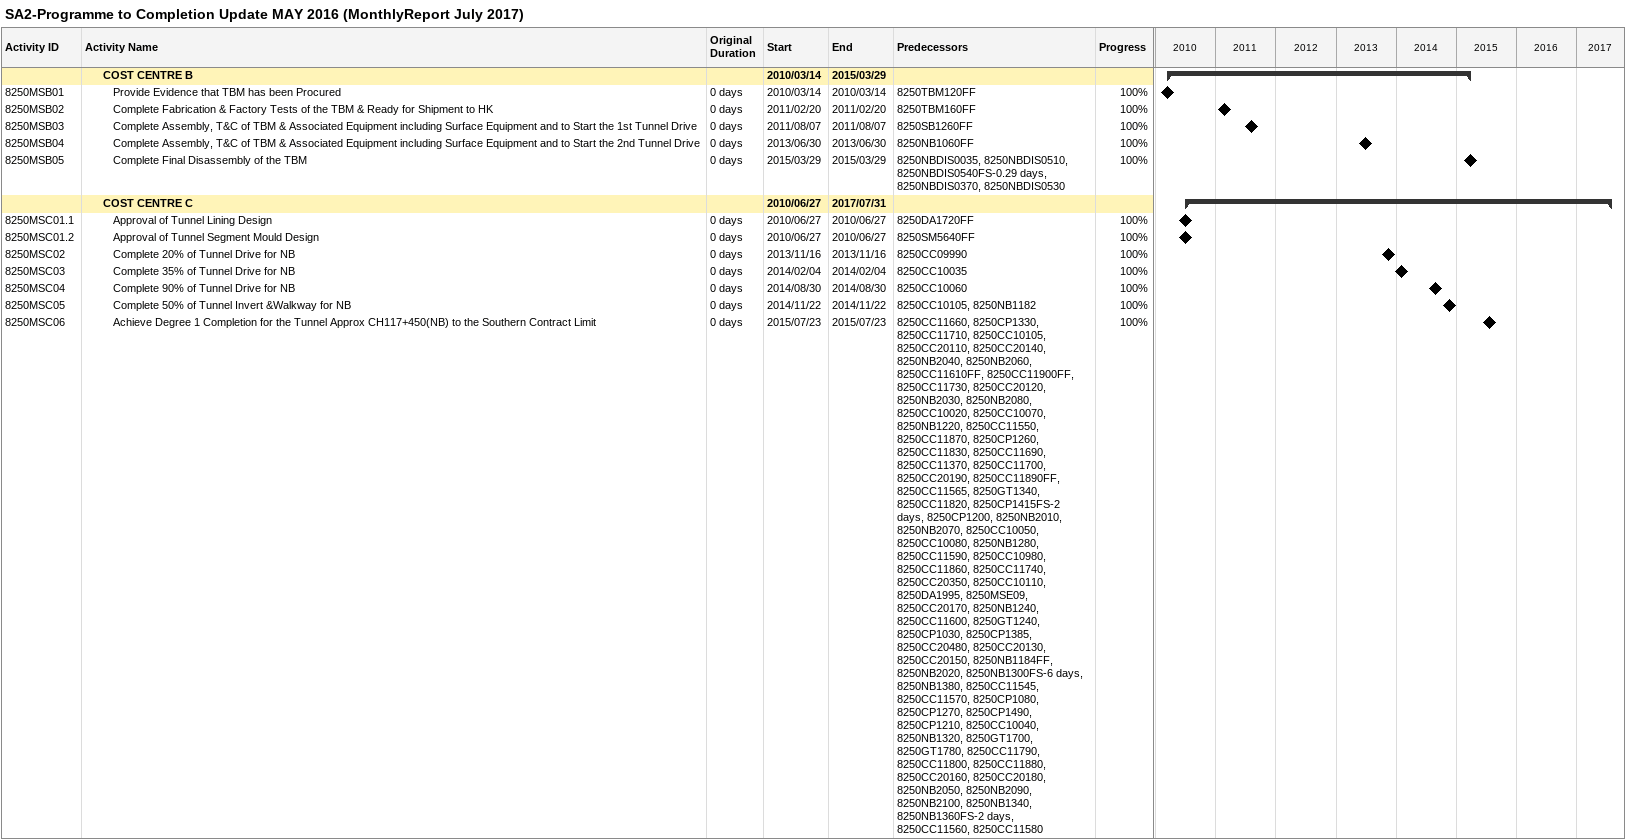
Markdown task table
SA2-Programme to Completion Update MAY 2016 (MonthlyReport July 2017)

| ID | Level | Task | Original duration | Start | Finish | Predecessors | % complete |
|---|---|---|---|---|---|---|---|
|  | 3 | **COST CENTRE B** |  | 2010-03-14 | 2015-03-29 |  |  |
| 8250MSB01 | 4 | Provide Evidence that TBM has been Procured | 0d | 2010-03-14 | 2010-03-14 | 8250TBM120FF | 100 |
| 8250MSB02 | 4 | Complete Fabrication & Factory Tests of the TBM & Ready for Shipment to HK | 0d | 2011-02-20 | 2011-02-20 | 8250TBM160FF | 100 |
| 8250MSB03 | 4 | Complete Assembly, T&C of TBM & Associated Equipment including Surface Equipment and to Start the 1st Tunnel Drive | 0d | 2011-08-07 | 2011-08-07 | 8250SB1260FF | 100 |
| 8250MSB04 | 4 | Complete Assembly, T&C of TBM & Associated Equipment including Surface Equipment and to Start the 2nd Tunnel Drive | 0d | 2013-06-30 | 2013-06-30 | 8250NB1060FF | 100 |
| 8250MSB05 | 4 | Complete Final Disassembly of the TBM | 0d | 2015-03-29 | 2015-03-29 | 8250NBDIS0035, 8250NBDIS0510, 8250NBDIS0540FS-0.29d, 8250NBDIS0370, 8250NBDIS0530 | 100 |
|  | 3 | **COST CENTRE C** |  | 2010-06-27 | 2017-07-31 |  |  |
| 8250MSC01.1 | 4 | Approval of Tunnel Lining Design | 0d | 2010-06-27 | 2010-06-27 | 8250DA1720FF | 100 |
| 8250MSC01.2 | 4 | Approval of Tunnel Segment Mould Design | 0d | 2010-06-27 | 2010-06-27 | 8250SM5640FF | 100 |
| 8250MSC02 | 4 | Complete 20% of Tunnel Drive for NB | 0d | 2013-11-16 | 2013-11-16 | 8250CC09990 | 100 |
| 8250MSC03 | 4 | Complete 35% of Tunnel Drive for NB | 0d | 2014-02-04 | 2014-02-04 | 8250CC10035 | 100 |
| 8250MSC04 | 4 | Complete 90% of Tunnel Drive for NB | 0d | 2014-08-30 | 2014-08-30 | 8250CC10060 | 100 |
| 8250MSC05 | 4 | Complete 50% of Tunnel Invert &Walkway for NB | 0d | 2014-11-22 | 2014-11-22 | 8250CC10105, 8250NB1182 | 100 |
| 8250MSC06 | 4 | Achieve Degree 1 Completion for the Tunnel Approx CH117+450(NB) to the Southern Contract Limit | 0d | 2015-07-23 | 2015-07-23 | 8250CC11660, 8250CP1330, 8250CC11710, 8250CC10105, 8250CC20110, 8250CC20140, 8250NB2040, 8250NB2060, 8250CC11610FF, 8250CC11900FF, 8250CC11730, 8250CC20120, 8250NB2030, 8250NB2080, 8250CC10020, 8250CC10070, 8250NB1220, 8250CC11550, 8250CC11870, 8250CP1260, 8250CC11830, 8250CC11690, 8250CC11370, 8250CC11700, 8250CC20190, 8250CC11890FF, 8250CC11565, 8250GT1340, 8250CC11820, 8250CP1415FS-2d, 8250CP1200, 8250NB2010, 8250NB2070, 8250CC10050, 8250CC10080, 8250NB1280, 8250CC11590, 8250CC10980, 8250CC11860, 8250CC11740, 8250CC20350, 8250CC10110, 8250DA1995, 8250MSE09, 8250CC20170, 8250NB1240, 8250CC11600, 8250GT1240, 8250CP1030, 8250CP1385, 8250CC20480, 8250CC20130, 8250CC20150, 8250NB1184FF, 8250NB2020, 8250NB1300FS-6d, 8250NB1380, 8250CC11545, 8250CC11570, 8250CP1080, 8250CP1270, 8250CP1490, 8250CP1210, 8250CC10040, 8250NB1320, 8250GT1700, 8250GT1780, 8250CC11790, 8250CC11800, 8250CC11880, 8250CC20160, 8250CC20180, 8250NB2050, 8250NB2090, 8250NB2100, 8250NB1340, 8250NB1360FS-2d, 8250CC11560, 8250CC11580 | 100 |
